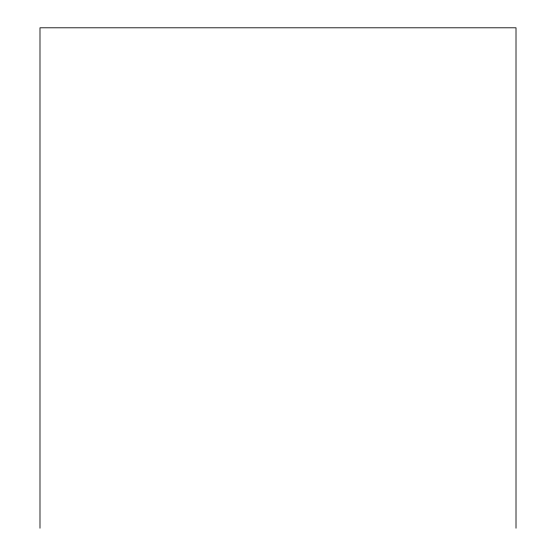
<?xml version="1.0" encoding="UTF-8"?>
<svg xmlns="http://www.w3.org/2000/svg" width="556" height="556" viewBox="0 0 556 556"><rect width="100%" height="100%" fill="white"/><g stroke="black" fill="none" stroke-linecap="round" stroke-linejoin="round"><path stroke-width="0.83" d="M516.01 528.2L516.01 27.8L39.99 27.8L39.99 528.2"/></g></svg>
